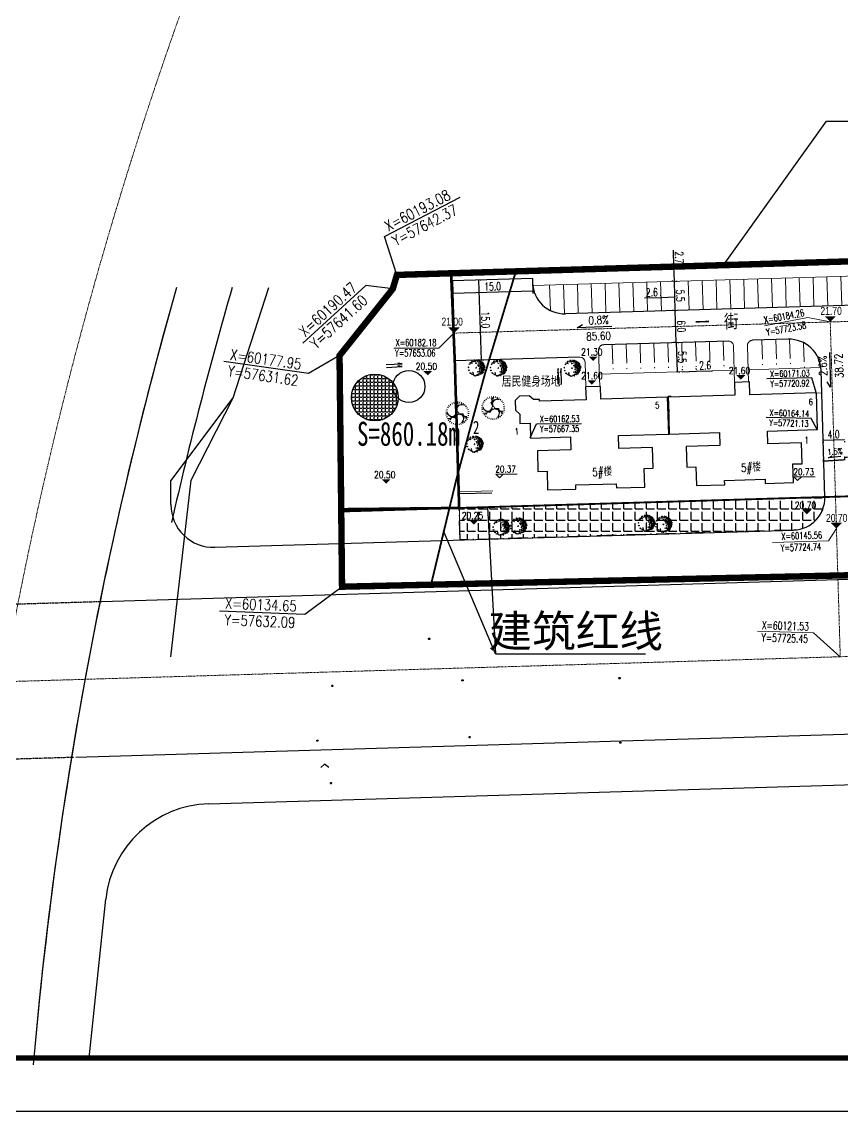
# Model space of a CAD drawing. Header units: inches. Extents: x 393 to 1582, y 246 to 1188.
# Drawn here: x 536.1 to 689.8, y 245.6 to 449.7 of the extents above; entities that cross this region are included whole.
import ezdxf
from ezdxf.enums import TextEntityAlignment as Align

# ---------------------------------------------------------------- set-up
doc = ezdxf.new("R2010")
doc.units = ezdxf.units.IN
doc.header["$MEASUREMENT"] = 0
for name, pattern in [('ACAD_ISO10W100', [18.5, 12, -3, 0.5, -3]), ('BORDER2', [0.875, 0.25, -0.125, 0.25, -0.125, 0, -0.125]), ('CENTERX2', [4, 2.5, -0.5, 0.5, -0.5]), ('DASH', [0.35, 0.25, -0.1]), ('DOTE', [2.42, 2, -0.2, 0.02, -0.2]), ('PHANTOM', [2.5, 1.25, -0.25, 0.25, -0.25, 0.25, -0.25])]:
    doc.linetypes.add(name, pattern=pattern)
for name, color, linetype in [('83', 8, 'Continuous'), ('buildcoor', 7, 'Continuous'), ('buildtext', 2, 'Continuous'), ('drain', 4, 'Continuous'), ('ELEV', 1, 'Continuous'), ('GREEN', 64, 'Continuous'), ('hongzb', 5, 'Continuous'), ('JIAJU', 8, 'Continuous'), ('PUB_TEXT', 7, 'Continuous'), ('ROAD-TEXT', 4, 'Continuous'), ('roaddim', 2, 'Continuous'), ('roadradiu', 3, 'Continuous'), ('TK', 7, 'Continuous'), ('公共绿地', 3, 'Continuous'), ('外墙', 42, 'Continuous'), ('建筑层数', 7, 'Continuous'), ('红线', 1, 'PHANTOM')]:
    doc.layers.add(name, color=color, linetype=linetype)
for name, color, linetype, lineweight in [('buildelev', 2, 'Continuous', 20), ('FENCE', 100, 'Continuous', 18), ('HONG', 6, 'DOTE', 15), ('parking', 30, 'Continuous', 18), ('ROAD', 1, 'Continuous', 25), ('ROAD-CENTER', 7, 'CENTERX2', 18), ('ROAD-ZB', 4, 'Continuous', 15), ('walk', 2, 'Continuous', 18), ('建筑型号', 2, 'Continuous', 18), ('树', 84, 'Continuous', 15)]:
    doc.layers.add(name, color=color, linetype=linetype, lineweight=lineweight)
doc.styles.add('-黑体', font='simhei.ttf', dxfattribs={"width": 0.8})
doc.styles.add('_HZTXT', font='txt.shx', dxfattribs={"width": 0.8, "bigfont": 'hztxt.shx'})
doc.styles.add('DIM_FONT', font='SIMPLEX.shx', dxfattribs={"width": 0.8})
doc.styles.add('FLS', font='', dxfattribs={"width": 0.8})
doc.styles.add('HZ', font='simplex.shx', dxfattribs={"width": 0.7, "bigfont": 'hztxt.shx'})
doc.styles.add('RO', font='romans.shx', dxfattribs={"width": 0.8})
doc.styles.get("Standard").update_dxf_attribs({"font": 'arial.ttf'})
doc.styles.add('宋体', font='', dxfattribs={"width": 0.7, "height": 1000})
doc.styles.get('FLS').set_extended_font_data('创艺繁隶书')
doc.styles.get('宋体').set_extended_font_data('SimSun')
doc.linetypes.add('FENCELINE1', pattern='A,0.25,-0.1,[133,ltypeshp.shx,S=0.1,R=0,X=-0.1,Y=0],-0.1,1', length=1.45)
doc.dimstyles.new('NORMAL', dxfattribs={"dimtxt": 1.5, "dimasz": 0.3, "dimexe": 0.5, "dimexo": 0.3, "dimgap": 0.3, "dimtad": 1, "dimdec": 1, "dimzin": 1, "dimdsep": 46, "dimtxsty": 'HZ', "dimblk": 'ARCHTICK', "dimcen": 0, "dimclrt": 256, "dimadec": 0, "dimazin": 0, "dimtfac": 1, "dimtdec": 1, "dimtofl": 0, "dimtmove": 0, "dimatfit": 3, "dimldrblk": 'ARCHTICK', "dimfxl": 1, "dimtolj": 2, "dimtzin": 0, "dimarcsym": 0})
pattern_1 = [(0, (-57035.98, -59790.7877), (0, 0.6985), [0.508, -0.1905]), (90, (-57035.98, -59790.7877), (-0.6985, 4e-17), [0.508, -0.1905])]

# ---------------------------------------------------------------- blocks, each defined once
blk = doc.blocks.new('_ARCHTICK')
at = {"color": 0, "linetype": 'ByBlock', "const_width": 0.15}
blk.add_lwpolyline([(-0.5, -0.5), (0.5, 0.5)], dxfattribs=at)
blk = doc.blocks.new('*D114')
at = {"layer": 'DEFPOINTS', "color": 0, "transparency": 16777216}
for p in [(658.54, 395.62), (658.54, 395.62), (658.91, 389.62)]:
    blk.add_point(p, dxfattribs=at)
at = {"layer": 'roaddim', "color": 0, "lineweight": -2, "transparency": 16777216}
for p, q in [((658.24, 395.61), (658.04, 395.6)), ((658.72, 389.62), (658.54, 395.62)), ((658.61, 389.62), (658.22, 389.6))]:
    blk.add_line(p, q, dxfattribs=at)
at = {"layer": 'roaddim', "color": 0, "lineweight": -2, "transparency": 16777216, "xscale": 0.3, "yscale": 0.3, "zscale": 0.3}
for p, rotation in [((658.54, 395.62), 91.69485046388658), ((658.72, 389.62), 271.6948504638866)]:
    blk.add_blockref('_ARCHTICK', p, dxfattribs=dict(at, rotation=rotation))
at = {"layer": 'roaddim', "transparency": 16777216, "insert": (659.68, 392.65), "char_height": 1.5, "attachment_point": 5, "rotation": 271.6949, "style": 'HZ'}
blk.add_mtext('\\A2;6.0', dxfattribs=at)
blk = doc.blocks.new('*D115')
at = {"layer": 'DEFPOINTS', "color": 0, "transparency": 16777216}
for p in [(658.38, 401.11), (658.38, 401.11), (658.54, 395.62)]:
    blk.add_point(p, dxfattribs=at)
at = {"layer": 'roaddim', "color": 0, "lineweight": -2, "transparency": 16777216}
for p, q in [((658.08, 401.1), (657.88, 401.1)), ((658.54, 395.62), (658.38, 401.11)), ((658.24, 395.61), (658.04, 395.6))]:
    blk.add_line(p, q, dxfattribs=at)
at = {"layer": 'roaddim', "color": 0, "lineweight": -2, "transparency": 16777216, "xscale": 0.3, "yscale": 0.3, "zscale": 0.3}
for p, rotation in [((658.38, 401.11), 91.69485046388658), ((658.54, 395.62), 271.6948504638866)]:
    blk.add_blockref('_ARCHTICK', p, dxfattribs=dict(at, rotation=rotation))
at = {"layer": 'roaddim', "transparency": 16777216, "insert": (659.51, 398.4), "char_height": 1.5, "attachment_point": 5, "rotation": 271.6949, "style": 'HZ'}
blk.add_mtext('\\A2;5.5', dxfattribs=at)
blk = doc.blocks.new('*D351')
at = {"layer": 'DEFPOINTS', "color": 0, "transparency": 16777216}
for p in [(686.26, 371.32), (690.26, 371.43), (690.26, 371.43)]:
    blk.add_point(p, dxfattribs=at)
at = {"layer": 'roaddim', "color": 0, "lineweight": -2, "transparency": 16777216}
for p, q in [((686.26, 371.32), (690.26, 371.43)), ((686.27, 371.02), (686.28, 370.82)), ((690.27, 371.13), (690.27, 370.93))]:
    blk.add_line(p, q, dxfattribs=at)
at = {"layer": 'roaddim', "color": 0, "lineweight": -2, "transparency": 16777216, "xscale": 0.3, "yscale": 0.3, "zscale": 0.3}
for p, rotation in [((690.26, 371.43), 1.711440874472228), ((686.26, 371.32), 181.7114408744722)]:
    blk.add_blockref('_ARCHTICK', p, dxfattribs=dict(at, rotation=rotation))
at = {"layer": 'roaddim', "transparency": 16777216, "insert": (688.23, 372.42), "char_height": 1.5, "attachment_point": 5, "rotation": 1.7114, "style": 'HZ'}
blk.add_mtext('\\A2;4.0', dxfattribs=at)
blk = doc.blocks.new('psss')
at = {"layer": 'drain', "ltscale": 3}
for points in [[(-2.98, 0.53), (0.01, 0.53), (-0.81, 0.71)], [(-2.97, 0), (0, 0), (-0.82, 0.18)]]:
    blk.add_lwpolyline(points, dxfattribs=at)
blk = doc.blocks.new('*D200')
at = {"layer": 'DEFPOINTS', "color": 0, "ltscale": 0.3, "transparency": 16777216}
for p in [(621.71, 401.33), (622.15, 386.34), (622.15, 386.34)]:
    blk.add_point(p, dxfattribs=at)
at = {"layer": 'roaddim', "color": 0, "lineweight": -2, "ltscale": 0.3, "transparency": 16777216}
for p, q in [((621.71, 401.33), (622.15, 386.34)), ((622.01, 401.34), (622.21, 401.35)), ((622.45, 386.35), (622.65, 386.35))]:
    blk.add_line(p, q, dxfattribs=at)
at = {"layer": 'roaddim', "color": 0, "lineweight": -2, "ltscale": 0.3, "transparency": 16777216, "xscale": 0.3, "yscale": 0.3, "zscale": 0.3}
for p, rotation in [((621.71, 401.33), 91.69485046360546), ((622.15, 386.34), 271.6948504636055)]:
    blk.add_blockref('_ARCHTICK', p, dxfattribs=dict(at, rotation=rotation))
at = {"layer": 'roaddim', "ltscale": 0.3, "transparency": 16777216, "insert": (622.98, 393.87), "char_height": 1.5, "attachment_point": 5, "rotation": 271.6949, "style": 'HZ'}
blk.add_mtext('\\A2;15.0', dxfattribs=at)
blk = doc.blocks.new('*D217')
at = {"layer": 'DEFPOINTS', "color": 0, "linetype": 'ACAD_ISO10W100', "ltscale": 0.3, "transparency": 16777216}
for p in [(658.47, 398.1), (655.87, 398.02), (655.87, 398.02)]:
    blk.add_point(p, dxfattribs=at)
at = {"layer": 'roaddim', "color": 0, "linetype": 'ACAD_ISO10W100', "lineweight": -2, "ltscale": 0.3, "transparency": 16777216}
for p, q in [((655.86, 398.32), (655.85, 398.52)), ((658.47, 398.1), (655.87, 398.02)), ((658.46, 398.4), (658.45, 398.6)), ((655.87, 398.02), (652.82, 397.93))]:
    blk.add_line(p, q, dxfattribs=at)
at = {"layer": 'roaddim', "color": 0, "linetype": 'ACAD_ISO10W100', "lineweight": -2, "ltscale": 0.3, "transparency": 16777216, "xscale": 0.3, "yscale": 0.3, "zscale": 0.3}
for p, rotation in [((655.87, 398.02), 181.6948504638854), ((658.47, 398.1), 1.694850463885382)]:
    blk.add_blockref('_ARCHTICK', p, dxfattribs=dict(at, rotation=rotation))
at = {"layer": 'roaddim', "linetype": 'ACAD_ISO10W100', "ltscale": 0.3, "transparency": 16777216, "insert": (654.16, 399.02), "char_height": 1.5, "attachment_point": 5, "rotation": 1.6949, "style": 'HZ'}
blk.add_mtext('\\A2;2.6', dxfattribs=at)
blk = doc.blocks.new('A$C72E4118A')
at = {"layer": 'ROAD-TEXT', "const_width": 0.25}
blk.add_lwpolyline([(4.68, 1.1), (4.1, 1.1), (4.11, 0.62), (0.13, 0.14), (0.12, 0.6)], dxfattribs=at)
at = {"layer": 'ROAD-TEXT'}
blk.add_lwpolyline([(3.36, 1.19), (1.06, 0.84), (1.75, 1.23)], dxfattribs=at)
at = {"layer": 'ROAD-TEXT', "style": 'RO', "width": 0.7}
blk.add_text('1.5%', height=1.1, rotation=7.662, dxfattribs=at).set_placement((0.87, 1.31))
blk = doc.blocks.new('*D218')
at = {"layer": 'DEFPOINTS', "color": 0, "linetype": 'ACAD_ISO10W100', "ltscale": 0.3, "transparency": 16777216}
for p in [(658.3, 403.84), (658.3, 403.84), (658.38, 401.11)]:
    blk.add_point(p, dxfattribs=at)
at = {"layer": 'roaddim', "color": 0, "linetype": 'ACAD_ISO10W100', "lineweight": -2, "ltscale": 0.3, "transparency": 16777216}
for p, q in [((658.3, 403.84), (658.2, 406.94)), ((658.38, 401.11), (658.3, 403.84)), ((658.6, 403.85), (658.8, 403.86)), ((658.68, 401.12), (658.88, 401.13))]:
    blk.add_line(p, q, dxfattribs=at)
at = {"layer": 'roaddim', "color": 0, "linetype": 'ACAD_ISO10W100', "lineweight": -2, "ltscale": 0.3, "transparency": 16777216, "xscale": 0.3, "yscale": 0.3, "zscale": 0.3}
for p, rotation in [((658.3, 403.84), 91.71296861476185), ((658.38, 401.11), 271.7129686147618)]:
    blk.add_blockref('_ARCHTICK', p, dxfattribs=dict(at, rotation=rotation))
at = {"layer": 'roaddim', "linetype": 'ACAD_ISO10W100', "ltscale": 0.3, "transparency": 16777216, "insert": (659.3, 405.57), "char_height": 1.5, "attachment_point": 5, "rotation": 271.713, "style": 'HZ'}
blk.add_mtext('\\A2;2.7', dxfattribs=at)
blk = doc.blocks.new('GPPMTR01')
at = {"color": 0, "linetype": 'ByBlock'}
for points in [[(-0.482, 0.014), (-0.506, 0.025), (-0.514, -0.024), (-0.506, -0.036), (-0.464, -0.036), (-0.47, -0.024), (-0.494, -0.017)], [(-0.482, 0.196), (-0.461, 0.207), (-0.432, 0.177), (-0.452, 0.154), (-0.494, 0.15), (-0.5, 0.177)], [(-0.446, 0.071), (-0.432, 0.055), (-0.414, 0.067)], [(-0.417, 0.109), (-0.411, 0.15), (-0.357, 0.188), (-0.369, 0.162)], [(-0.412, 0.305), (-0.364, 0.304), (-0.367, 0.328), (-0.343, 0.337), (-0.374, 0.364), (-0.382, 0.335)], [(-0.393, 0.241), (-0.408, 0.23), (-0.396, 0.226)], [(-0.354, 0.404), (-0.335, 0.371), (-0.312, 0.378), (-0.293, 0.408)], [(-0.304, 0.31), (-0.343, 0.272), (-0.298, 0.279)], [(-0.298, 0.355), (-0.259, 0.362), (-0.24, 0.402), (-0.263, 0.4), (-0.275, 0.378)], [(-0.283, 0.139), (-0.269, 0.181), (-0.239, 0.166), (-0.248, 0.139), (-0.263, 0.15)], [(-0.263, 0.454), (-0.27, 0.431), (-0.248, 0.431), (-0.243, 0.447)], [(-0.215, 0.443), (-0.218, 0.456), (-0.242, 0.475), (-0.199, 0.486), (-0.199, 0.449)], [(-0.215, 0.295), (-0.215, 0.276), (-0.206, 0.283)], [(-0.166, 0.433), (-0.207, 0.386), (-0.18, 0.371), (-0.137, 0.387), (-0.147, 0.409), (-0.165, 0.407)], [(-0.173, 0.469), (-0.151, 0.518), (-0.12, 0.516), (-0.128, 0.487), (-0.144, 0.498), (-0.151, 0.48), (-0.145, 0.47)], [(-0.123, 0.314), (-0.144, 0.295), (-0.135, 0.287), (-0.115, 0.295)], [(-0.127, 0.461), (-0.133, 0.429), (-0.111, 0.428), (-0.096, 0.459)], [(-0.064, 0.207), (-0.085, 0.184), (-0.115, 0.203), (-0.115, 0.219), (-0.085, 0.207), (-0.052, 0.226)], [(-0.106, 0.53), (-0.073, 0.496), (-0.058, 0.515), (-0.035, 0.504), (-0.038, 0.545), (-0.064, 0.53)], [(-0.079, 0.401), (-0.097, 0.371), (-0.064, 0.359), (-0.049, 0.371)], [(-0.032, 0.317), (-0.058, 0.295), (-0.043, 0.264), (-0.023, 0.291)], [(-0.038, 0.477), (-0.055, 0.454), (-0.043, 0.424), (-0.032, 0.439)], [(-0.02, 0.033), (-0.035, 0.025), (-0.026, 0.017), (-0.014, 0.021)], [(0.007, 0.443), (-0.026, 0.412), (-0.02, 0.382), (0.016, 0.352), (0.045, 0.367), (0.01, 0.386), (0.034, 0.42)], [(-0.02, 0.188), (-0.008, 0.192), (0.001, 0.177), (-0.02, 0.169)], [(0.005, 0.559), (-0.005, 0.523), (0.016, 0.511), (0.051, 0.519)], [(0.01, 0.485), (0.042, 0.462), (0.084, 0.477), (0.066, 0.492), (0.042, 0.485)], [(0.045, 0.295), (0.042, 0.249), (0.105, 0.211), (0.119, 0.219), (0.069, 0.245), (0.096, 0.283)], [(0.084, 0.371), (0.072, 0.344), (0.081, 0.321), (0.084, 0.344)], [(0.105, 0.53), (0.084, 0.519), (0.099, 0.504), (0.114, 0.511)], [(0.158, 0.447), (0.096, 0.443), (0.105, 0.412), (0.146, 0.393), (0.155, 0.416), (0.14, 0.428)], [(0.128, 0.336), (0.137, 0.287), (0.114, 0.272), (0.146, 0.26), (0.158, 0.302)], [(0.131, 0.488), (0.137, 0.5), (0.134, 0.53), (0.173, 0.507), (0.146, 0.481)], [(0.152, 0.162), (0.137, 0.139), (0.158, 0.12), (0.176, 0.128), (0.161, 0.143)], [(0.179, 0.272), (0.167, 0.245), (0.185, 0.238), (0.199, 0.253)], [(0.179, 0.477), (0.229, 0.496), (0.25, 0.473), (0.223, 0.458), (0.22, 0.477), (0.202, 0.469), (0.199, 0.458)], [(0.205, 0.439), (0.179, 0.42), (0.194, 0.405), (0.226, 0.416)], [(0.199, 0.291), (0.179, 0.352), (0.211, 0.31)], [(0.214, 0.359), (0.274, 0.374), (0.291, 0.409), (0.282, 0.336), (0.247, 0.333)], [(0.268, 0.45), (0.253, 0.435), (0.241, 0.409), (0.274, 0.428)], [(0.25, 0.325), (0.241, 0.298), (0.312, 0.302), (0.282, 0.329)], [(0.253, 0.268), (0.241, 0.226), (0.259, 0.177), (0.274, 0.203), (0.253, 0.219)], [(0.25, 0.086), (0.271, 0.063), (0.274, 0.021), (0.303, 0.052), (0.285, 0.109)], [(0.303, 0.268), (0.309, 0.219), (0.336, 0.215), (0.351, 0.234)], [(0.315, 0.416), (0.306, 0.401), (0.318, 0.39), (0.348, 0.393)], [(0.321, 0.363), (0.306, 0.34), (0.327, 0.325), (0.356, 0.325), (0.327, 0.336)], [(0.351, 0.382), (0.348, 0.371), (0.368, 0.355), (0.392, 0.359)], [(0.348, 0.173), (0.377, 0.128), (0.356, 0.097), (0.354, 0.128)], [(0.386, 0.257), (0.368, 0.272), (0.365, 0.287), (0.377, 0.298), (0.401, 0.283)], [(0.401, 0.207), (0.383, 0.219), (0.365, 0.211), (0.368, 0.196), (0.392, 0.192)], [(0.401, 0.078), (0.398, 0.063), (0.374, 0.067), (0.377, 0.09)], [(0.428, 0.025), (0.431, -0.021), (0.377, -0.043), (0.41, -0.013)], [(0.431, 0.26), (0.419, 0.245), (0.436, 0.23), (0.466, 0.249)], [(0.422, 0.166), (0.419, 0.135), (0.439, 0.12), (0.451, 0.139)], [(0.442, 0.203), (0.451, 0.169), (0.487, 0.139), (0.472, 0.181)], [(0.451, 0.074), (0.469, 0.052), (0.484, 0.063), (0.472, 0.093)], [(-0.467, -0.131), (-0.464, -0.157), (-0.482, -0.154), (-0.485, -0.127)], [(-0.437, -0.131), (-0.429, -0.066), (-0.381, -0.04), (-0.408, -0.078)], [(-0.42, -0.26), (-0.432, -0.218), (-0.411, -0.188), (-0.402, -0.214), (-0.411, -0.229)], [(-0.266, -0.366), (-0.304, -0.374), (-0.283, -0.4), (-0.251, -0.393)], [(-0.115, -0.473), (-0.138, -0.438), (-0.106, -0.438), (-0.085, -0.446)], [(0.072, -0.48), (0.042, -0.461), (0.06, -0.45), (0.066, -0.454), (0.096, -0.454), (0.096, -0.438), (0.125, -0.442), (0.114, -0.461)], [(0.17, -0.286), (0.137, -0.317), (0.149, -0.336), (0.176, -0.321)], [(0.188, -0.431), (0.211, -0.423), (0.188, -0.408)], [(0.205, -0.332), (0.199, -0.343), (0.235, -0.378), (0.294, -0.359), (0.274, -0.34), (0.235, -0.351)], [(0.256, -0.013), (0.241, -0.028), (0.253, -0.04)], [(0.327, -0.305), (0.333, -0.328), (0.389, -0.313)], [(0.407, -0.119), (0.389, -0.138), (0.398, -0.176), (0.419, -0.154)], [(0.416, -0.218), (0.389, -0.233), (0.392, -0.271), (0.407, -0.248)], [(0.436, -0.066), (0.442, -0.097), (0.466, -0.097), (0.481, -0.074), (0.46, -0.078)]]:
    blk.add_lwpolyline(points, close=True, dxfattribs=at)
blk.add_circle((0, 0), 0.01, dxfattribs=at)
blk = doc.blocks.new('A$C4417064F')
at = {"layer": 'GREEN', "xscale": 4.647578996463836, "yscale": 4.647578996463836, "zscale": 4.647578996463836, "rotation": 300.5404110418328}
blk.add_blockref('GPPMTR01', (0.8, 3.07), dxfattribs=at)
blk = doc.blocks.new('*D391')
at = {"layer": 'DEFPOINTS', "color": 0, "ltscale": 0.3, "transparency": 16777216}
for p in [(616.79, 401.19), (631.78, 401.63), (631.85, 399.3)]:
    blk.add_point(p, dxfattribs=at)
at = {"layer": 'roaddim', "color": 0, "lineweight": -2, "ltscale": 0.3, "transparency": 16777216}
for p, q in [((616.8, 400.89), (616.87, 398.36)), ((631.79, 401.33), (631.87, 398.8)), ((616.86, 398.86), (631.85, 399.3))]:
    blk.add_line(p, q, dxfattribs=at)
at = {"layer": 'roaddim', "color": 0, "lineweight": -2, "ltscale": 0.3, "transparency": 16777216, "xscale": 0.3, "yscale": 0.3, "zscale": 0.3}
for p, rotation in [((616.86, 398.86), 181.6948504636889), ((631.85, 399.3), 1.694850463688832)]:
    blk.add_blockref('_ARCHTICK', p, dxfattribs=dict(at, rotation=rotation))
at = {"layer": 'roaddim', "ltscale": 0.3, "transparency": 16777216, "insert": (624.32, 400.13), "char_height": 1.5, "attachment_point": 5, "rotation": 1.6949, "style": 'HZ'}
blk.add_mtext('\\A2;15.0', dxfattribs=at)
blk = doc.blocks.new('*D239')
at = {"layer": 'DEFPOINTS', "color": 0, "transparency": 16777216}
for p in [(658.72, 389.62), (658.88, 384.12), (658.88, 384.12)]:
    blk.add_point(p, dxfattribs=at)
at = {"layer": 'roaddim', "color": 0, "lineweight": -2, "transparency": 16777216}
for p, q in [((658.72, 389.62), (658.88, 384.12)), ((659.02, 389.63), (659.22, 389.63)), ((659.18, 384.13), (659.38, 384.14))]:
    blk.add_line(p, q, dxfattribs=at)
at = {"layer": 'roaddim', "color": 0, "lineweight": -2, "transparency": 16777216, "xscale": 0.3, "yscale": 0.3, "zscale": 0.3}
for p, rotation in [((658.72, 389.62), 91.69485046357569), ((658.88, 384.12), 271.6948504635757)]:
    blk.add_blockref('_ARCHTICK', p, dxfattribs=dict(at, rotation=rotation))
at = {"layer": 'roaddim', "transparency": 16777216, "insert": (659.85, 386.9), "char_height": 1.5, "attachment_point": 5, "rotation": 271.6949, "style": 'HZ'}
blk.add_mtext('\\A2;5.5', dxfattribs=at)
blk = doc.blocks.new('t2')
for p, q in [((-0.72, 3.23), (-0.64, 2.88)), ((-0.15, 3.3), (-0.13, 2.95)), ((0.43, 3.28), (0.38, 2.92)), ((0.99, 3.16), (0.88, 2.81)), ((-3.28, 0.43), (-2.92, 0.38)), ((-3.16, 0.99), (-2.81, 0.88)), ((-2.93, 1.53), (-2.62, 1.36)), ((-2.62, 2.01), (-2.34, 1.79)), ((-1.95, 1.1), (-2.53, 1.12)), ((-1.63, 0.77), (-2.5, 1.58)), ((-2.5, 1.58), (-1.63, 0.89)), ((-2.3, 1.92), (-2.2, 1.35)), ((-2.24, 2.44), (-1.99, 2.17)), ((-1.78, 2.79), (-1.59, 2.49)), ((-1.73, 1.61), (-1.56, 0.32)), ((-1.53, 1.47), (-1.73, 1.61)), ((-1.34, 2.61), (-1.58, 1.52)), ((-1.56, 0.32), (-0.37, 0.11)), ((-1.24, 0.62), (-1.53, 1.47)), ((-1.34, 2.61), (-1.51, 1.47)), ((-1.44, 2), (-0.89, 2.82)), ((-1.27, 3.06), (-1.13, 2.72)), ((-0.31, 0.25), (-1.24, 0.62)), ((1.06, 1.19), (0.28, 0.27)), ((0.37, 0.14), (1.16, 0.76)), ((2.26, 0.7), (1.06, 1.19)), ((1.16, 0.76), (2.04, 0.59)), ((1.53, 2.93), (1.36, 2.62)), ((1.48, 1.02), (2.62, 1.38)), ((2.62, 1.38), (1.59, 0.97)), ((2.01, 2.62), (1.79, 2.34)), ((1.93, 1.14), (2.23, 1.63)), ((2.93, -0.14), (2.03, 0.57)), ((2.04, 0.59), (2.26, 0.7)), ((2.93, -0.14), (2.11, 0.61)), ((2.44, 2.24), (2.17, 1.99)), ((2.81, 1.03), (2.27, 1.23)), ((2.45, 0.24), (2.89, -0.64)), ((2.79, 1.78), (2.49, 1.59)), ((3.06, 1.27), (2.72, 1.13)), ((3.23, 0.72), (2.88, 0.64)), ((3.3, 0.15), (2.95, 0.13)), ((-3.3, -0.15), (-2.95, -0.13)), ((-3.23, -0.72), (-2.88, -0.64)), ((-3.06, -1.27), (-2.72, -1.13)), ((-2.79, -1.78), (-2.49, -1.59)), ((-2.44, -2.24), (-2.17, -1.99)), ((-2.01, -2.62), (-1.79, -2.34)), ((-1.02, -2.25), (-1.99, -2.18)), ((-1.59, -2.47), (-0.52, -2.05)), ((-1.59, -2.47), (-0.52, -2.13)), ((-1.53, -2.93), (-1.36, -2.62)), ((-0.99, -3.16), (-0.88, -2.81)), ((-0.53, -2.3), (0.5, -1.51)), ((-0.51, -2.07), (-0.53, -2.3)), ((-0.52, -2.95), (-0.07, -2.58)), ((0.08, -1.38), (-0.51, -2.07)), ((-0.43, -3.28), (-0.38, -2.92)), ((0.14, -1.8), (-0.12, -2.95)), ((-0.12, -2.95), (0.04, -1.86)), ((-0.06, -0.39), (0.08, -1.38)), ((0.03, -2.24), (0.29, -2.75)), ((0.5, -1.51), (0.1, -0.38)), ((0.15, -3.3), (0.13, -2.95)), ((0.72, -3.23), (0.64, -2.88)), ((1.27, -3.06), (1.13, -2.72)), ((1.78, -2.79), (1.59, -2.49)), ((2.24, -2.44), (1.99, -2.17)), ((2.62, -2.01), (2.34, -1.79)), ((2.93, -1.53), (2.62, -1.36)), ((3.16, -0.99), (2.81, -0.88)), ((3.28, -0.43), (2.92, -0.38))]:
    blk.add_line(p, q)
at = {"color": 0}
for p, q in [((-1.71, 1.46), (-1.64, 1.54)), ((-1.69, 1.3), (-1.53, 1.47)), ((-1.65, 0.98), (-1.44, 1.2)), ((-1.63, 0.82), (-1.39, 1.07)), ((-1.58, 0.5), (-1.3, 0.8)), ((-1.56, 0.34), (-1.25, 0.67)), ((-1.28, 0.27), (-1.03, 0.54)), ((-1.14, 0.24), (-0.91, 0.49)), ((-0.85, 0.19), (-0.66, 0.39)), ((-0.7, 0.16), (-0.54, 0.34)), ((0.49, 0.53), (0.57, 0.29)), ((0.59, 0.64), (0.67, 0.38)), ((0.78, 0.86), (0.88, 0.54)), ((0.88, 0.98), (0.99, 0.62)), ((1.07, 1.18), (1.21, 0.75)), ((1.22, 1.12), (1.35, 0.72)), ((1.52, 1), (1.62, 0.67)), ((1.67, 0.94), (1.76, 0.65)), ((1.97, 0.81), (2.04, 0.59)), ((2.12, 0.75), (2.15, 0.64)), ((-0.41, -2.21), (-0.52, -2.19)), ((-0.28, -2.11), (-0.51, -2.06)), ((-0.02, -1.92), (-0.32, -1.85)), ((0.11, -1.82), (-0.23, -1.74)), ((0.36, -1.62), (-0.05, -1.53)), ((0.21, -0.69), (-0.03, -0.64)), ((0.26, -0.83), (-0.01, -0.77)), ((0.36, -1.11), (0.03, -1.03)), ((0.41, -1.25), (0.05, -1.17)), ((0.49, -1.52), (0.05, -1.42))]:
    blk.add_line(p, q, dxfattribs=at)
blk.add_circle((0, 0), 0.397)
at = {"style": 'DIM_FONT', "width": 0.8, "flags": 9}
for tag in ['XSIZE', 'YSIZE']:
    blk.add_attdef(tag, (0, 0), '', height=0.000997, rotation=122.3352, dxfattribs=at)
blk = doc.blocks.new('*D411')
at = {"layer": 'DEFPOINTS', "color": 0, "transparency": 16777216}
for p in [(659.92, 384.15), (662.51, 384.23), (662.51, 384.23)]:
    blk.add_point(p, dxfattribs=at)
at = {"layer": 'roaddim', "color": 0, "lineweight": -2, "transparency": 16777216}
for p, q in [((659.91, 384.45), (659.9, 384.65)), ((659.92, 384.15), (662.51, 384.23)), ((662.51, 384.53), (662.5, 384.73)), ((662.51, 384.23), (665.56, 384.32))]:
    blk.add_line(p, q, dxfattribs=at)
at = {"layer": 'roaddim', "color": 0, "lineweight": -2, "transparency": 16777216, "xscale": 0.3, "yscale": 0.3, "zscale": 0.3}
for p, rotation in [((659.92, 384.15), 181.6948504635981), ((662.51, 384.23), 1.694850463598097)]:
    blk.add_blockref('_ARCHTICK', p, dxfattribs=dict(at, rotation=rotation))
at = {"layer": 'roaddim', "transparency": 16777216, "insert": (664.16, 385.33), "char_height": 1.5, "attachment_point": 5, "rotation": 1.6949, "style": 'HZ'}
blk.add_mtext('\\A2;2.6', dxfattribs=at)

msp = doc.modelspace()

# ---------------------------------------------------------------- hatches: boundary and pattern name
h = msp.add_hatch(color=0)
edge = h.paths.add_edge_path()
edge.add_ellipse((612.434, 334.098), major_axis=(0.0884, 0.0884), ratio=1, start_angle=315, end_angle=495)
edge.add_ellipse((612.434, 334.098), major_axis=(0.0884, 0.0884), ratio=1, start_angle=135, end_angle=315)
h = msp.add_hatch(color=0)
edge = h.paths.add_edge_path()
edge.add_ellipse((648.107, 326.709), major_axis=(0.0884, 0.0884), ratio=1, start_angle=315, end_angle=495)
edge.add_ellipse((648.107, 326.709), major_axis=(0.0884, 0.0884), ratio=1, start_angle=135, end_angle=315)
h = msp.add_hatch(color=0)
edge = h.paths.add_edge_path()
edge.add_ellipse((594.3, 325.291), major_axis=(0.0884, 0.0884), ratio=1, start_angle=315, end_angle=495)
edge.add_ellipse((594.3, 325.291), major_axis=(0.0884, 0.0884), ratio=1, start_angle=135, end_angle=315)
h = msp.add_hatch(color=0)
edge = h.paths.add_edge_path()
edge.add_ellipse((618.675, 326.325), major_axis=(0.0884, 0.0884), ratio=1, start_angle=315, end_angle=495)
edge.add_ellipse((618.675, 326.325), major_axis=(0.0884, 0.0884), ratio=1, start_angle=135, end_angle=315)
h = msp.add_hatch(color=0)
edge = h.paths.add_edge_path()
edge.add_ellipse((591.498, 315.016), major_axis=(0.0884, 0.0884), ratio=1, start_angle=315, end_angle=495)
edge.add_ellipse((591.498, 315.016), major_axis=(0.0884, 0.0884), ratio=1, start_angle=135, end_angle=315)
h = msp.add_hatch(color=0)
edge = h.paths.add_edge_path()
edge.add_ellipse((620.046, 315.655), major_axis=(0.0884, 0.0884), ratio=1, start_angle=315, end_angle=495)
edge.add_ellipse((620.046, 315.655), major_axis=(0.0884, 0.0884), ratio=1, start_angle=135, end_angle=315)
h = msp.add_hatch(color=0)
edge = h.paths.add_edge_path()
edge.add_ellipse((648.268, 314.634), major_axis=(0.0884, 0.0884), ratio=1, start_angle=315, end_angle=495)
edge.add_ellipse((648.268, 314.634), major_axis=(0.0884, 0.0884), ratio=1, start_angle=135, end_angle=315)
h = msp.add_hatch(color=0)
edge = h.paths.add_edge_path()
edge.add_ellipse((594.047, 307.052), major_axis=(0.0884, 0.0884), ratio=1, start_angle=315, end_angle=495)
edge.add_ellipse((594.047, 307.052), major_axis=(0.0884, 0.0884), ratio=1, start_angle=135, end_angle=315)
at = {"layer": 'JIAJU', "linetype": 'ACAD_ISO10W100', "ltscale": 0.3}
h = msp.add_hatch(dxfattribs=at)
h.set_pattern_fill('ANGLE', color=0, scale=0.3, style=0)
h.set_pattern_definition([(0, (-57035.98, -59790.7877), (0, 2.0955), [1.524, -0.5715]), (90, (-57035.98, -59790.7877), (-2.0955, 1e-16), [1.524, -0.5715])])
edge = h.paths.add_edge_path()
edge.add_line((618.237, 352.623), (618.057, 358.619))
edge.add_line((618.057, 358.619), (686.579, 360.667))
edge.add_arc((680.582, 360.489), 6, -88.28856, 1.70314, ccw=False)
edge.add_line((680.761, 354.491), (618.237, 352.623))
at = {"layer": 'roaddim', "ltscale": 0.3}
h = msp.add_hatch(dxfattribs=at)
h.set_pattern_fill('ANGLE', color=0, scale=0.1, style=0)
h.set_pattern_definition(pattern_1)
edge = h.paths.add_edge_path()
edge.add_arc((602.251, 379.317), 4.379, 0, 360)
h = msp.add_hatch(dxfattribs=at)
h.set_pattern_fill('ANGLE', color=0, scale=0.1, style=0)
h.set_pattern_definition(pattern_1)
edge = h.paths.add_edge_path()
edge.add_arc((602.251, 379.317), 4.379, 0, 360)

# ---------------------------------------------------------------- linework, layer by layer
at = {"color": 0, "linetype": 'Continuous'}
for p, q in [((592.83, 310.612), (592.105, 309.98)), ((593.605, 309.98), (592.83, 310.612))]:
    msp.add_line(p, q, dxfattribs=at)
at = {"color": 0}
msp.add_lwpolyline([(393.055, 245.578), (1582.055, 245.578), (1582.055, 1086.578), (393.055, 1086.578)], close=True, dxfattribs=at)
at = {"color": 0, "const_width": 1}
msp.add_lwpolyline([(418.055, 255.578), (1572.055, 255.578), (1572.055, 1076.578), (418.055, 1076.578)], close=True, dxfattribs=at)
at = {"color": 0, "linetype": 'Continuous', "ltscale": 0.8}
msp.add_lwpolyline([(667.899, 556.321), (666.625, 552.804), (801.102, 486.03), (788.272, 456.524), (779.587, 432.68), (771.874, 407.241), (606.388, 402.292), (605.618, 399.682), (595.64, 387.164), (596.108, 343.865), (716.916, 346.593), (716.916, 346.993), (881.774, 351.674)], dxfattribs=at)
at = {"color": 0}
for centre in [(612.434, 334.098, 20.68), (648.107, 326.709, 20.53), (594.3, 325.291, 19.84), (618.675, 326.325, 20.61), (591.498, 315.016, 19.63), (620.046, 315.655, 20.57), (648.268, 314.634, 20.28), (594.047, 307.052, 20.68)]:
    msp.add_ellipse(centre, major_axis=(0.0884, 0.0884), ratio=1, start_param=5.497787143738786, end_param=11.78097245091837, dxfattribs=at)
at = {"layer": '83', "color": 0, "linetype": 'Continuous'}
for points in [[(551.001, 341.109), (937.787, 352.666), (1089.191, 357.146), (1388.961, 366.016)], [(546.193, 311.952), (938.651, 323.679), (1090.049, 328.159), (1389.819, 337.029)]]:
    msp.add_lwpolyline(points, dxfattribs=at)
at = {"layer": '83', "color": 0, "linetype": 'DASH'}
for points in [[(520.295, 340.191), (551.001, 341.109)], [(515.066, 311.022), (545.862, 311.942)]]:
    msp.add_lwpolyline(points, dxfattribs=at)
at = {"layer": 'buildcoor', "color": 0, "ltscale": 0.3}
for points in [[(684.128, 382.992), (675.73, 382.811)], [(684.943, 380.247), (684.128, 382.992)], [(631.373, 371.743), (632.574, 374.377)], [(632.574, 374.377), (640.974, 374.446)], [(683.992, 375.358), (675.595, 375.597)], [(685.149, 373.35), (683.992, 375.358)]]:
    msp.add_lwpolyline(points, dxfattribs=at)
at = {"layer": 'buildelev', "color": 0}
for points in [[(626.319, 364.962), (625.611, 364.253), (624.902, 364.962), (628.902, 364.962)], [(682.185, 364.454), (681.476, 363.746), (680.768, 364.454), (684.768, 364.454)]]:
    msp.add_lwpolyline(points, dxfattribs=at)
at = {"layer": 'buildtext', "color": 0}
for points in [[(667.613, 404.123), (686.883, 431.073), (714.986, 431.073)], [(623.342, 358.777), (624.856, 331.27), (652.96, 331.27)], [(624.856, 331.27), (615.14, 354.363)]]:
    msp.add_lwpolyline(points, dxfattribs=at)
at = {"layer": 'ELEV', "color": 0}
for points in [[(686.538, 394.56), (688.66, 394.56), (687.599, 393.499)], [(616.018, 392.448), (618.14, 392.448), (617.079, 391.388)], [(616.018, 392.448), (618.14, 392.448), (617.079, 391.388)], [(642.326, 386.988), (644.023, 386.988), (643.175, 386.139)], [(611.329, 384.298), (613.027, 384.298), (612.178, 383.45)], [(642.066, 382.557), (643.764, 382.557), (642.915, 381.709)], [(670, 383.523), (671.697, 383.523), (670.848, 382.675)], [(603.524, 364.001), (605.221, 364.001), (604.372, 363.153)], [(682.365, 358.277), (684.063, 358.277), (683.214, 357.428)], [(619.964, 356.349), (621.661, 356.349), (620.813, 355.5)], [(687.695, 355.835), (689.817, 355.835), (688.756, 354.774)]]:
    msp.add_solid(points, dxfattribs=at)
at = {"layer": 'FENCE', "color": 0, "ltscale": 0.3}
for p, q in [((684.846, 380.144), (685.996, 380.178)), ((624.366, 361.83), (617.967, 361.638)), ((617.967, 361.638), (618.237, 352.623))]:
    msp.add_line(p, q, dxfattribs=at)
at = {"layer": 'HONG', "color": 0, "linetype": 'BORDER2', "ltscale": 0.8, "const_width": 1.2}
msp.add_lwpolyline([(667.899, 556.321), (666.625, 552.804), (801.102, 486.03), (788.272, 456.524), (779.587, 432.68), (771.874, 407.241), (606.388, 402.292), (605.618, 399.682), (595.64, 387.164), (596.108, 343.865), (716.916, 346.593), (716.916, 346.993), (881.774, 351.674)], dxfattribs=at)
at = {"layer": 'hongzb', "color": 0, "ltscale": 0.3}
for points in [[(604.075, 409.467), (618.254, 416.881)], [(606.388, 402.292), (604.075, 409.467)], [(600.586, 400.289), (588.742, 389.532)], [(605.618, 399.682), (600.586, 400.289)], [(589.813, 383.831), (573.97, 386.064)], [(595.64, 387.164), (589.813, 383.831)], [(596.108, 343.865), (589.118, 338.671)], [(589.118, 338.671), (573.13, 339.297)]]:
    msp.add_lwpolyline(points, dxfattribs=at)
at = {"layer": 'hongzb', "color": 0, "linetype": 'DOTE', "ltscale": 0.2, "const_width": 0.35}
for points in [[(628.688, 402.959, 0.0213913), (612.78, 344.241)], [(595.956, 357.959), (937.324, 368.159, -0.0000721), (937.333, 368.159), (1088.733, 372.639), (1388.503, 381.509)]]:
    msp.add_lwpolyline(points, format="xyb", dxfattribs=at)
at = {"layer": 'JIAJU', "color": 0, "linetype": 'ACAD_ISO10W100', "ltscale": 0.3}
msp.add_lwpolyline([(618.237, 352.623), (618.057, 358.619), (686.579, 360.667, -0.4141711), (680.761, 354.491, 0)], format="xyb", close=True, dxfattribs=at)
at = {"layer": 'parking', "color": 0, "ltscale": 0.3}
for p, q in [((786.16, 404.894), (686.989, 401.96)), ((686.989, 401.96), (631.842, 400.328)), ((635.011, 400.422), (635.153, 395.622)), ((637.61, 400.499), (637.773, 395.001)), ((640.209, 400.576), (640.372, 395.078)), ((642.808, 400.653), (642.971, 395.155)), ((645.407, 400.729), (645.57, 395.232)), ((648.006, 400.806), (648.168, 395.309)), ((650.605, 400.883), (650.767, 395.386)), ((653.203, 400.96), (653.366, 395.463)), ((655.802, 401.037), (655.965, 395.539)), ((658.401, 401.114), (658.564, 395.616)), ((661, 401.191), (661.163, 395.693)), ((663.599, 401.268), (663.762, 395.77)), ((666.198, 401.345), (666.36, 395.847)), ((668.797, 401.422), (668.959, 395.924)), ((671.396, 401.498), (671.558, 396.001)), ((673.994, 401.575), (674.157, 396.078)), ((676.593, 401.652), (676.756, 396.155)), ((679.192, 401.729), (679.355, 396.232)), ((681.791, 401.806), (681.954, 396.308)), ((684.39, 401.883), (684.552, 396.385)), ((686.989, 401.96), (687.151, 396.462)), ((689.588, 402.037), (689.75, 396.539)), ((669.612, 384.438), (644.323, 383.69)), ((685.834, 384.918), (672.21, 384.515))]:
    msp.add_line(p, q, dxfattribs=at)
at = {"layer": 'parking', "color": 0, "linetype": 'ACAD_ISO10W100', "ltscale": 0.3}
for p, q in [((674.794, 390.094), (674.957, 384.596)), ((677.393, 390.171), (677.556, 384.673)), ((679.992, 390.248), (680.155, 384.75)), ((646.759, 389.248), (646.922, 383.75)), ((649.358, 389.325), (649.521, 383.827)), ((651.957, 389.402), (652.12, 383.904)), ((654.556, 389.479), (654.719, 383.981)), ((657.155, 389.556), (657.317, 384.058)), ((659.754, 389.633), (659.916, 384.135)), ((662.353, 389.709), (662.515, 384.212)), ((664.951, 389.786), (665.114, 384.289)), ((667.55, 389.863), (667.713, 384.366)), ((682.613, 389.579), (682.754, 384.827))]:
    msp.add_line(p, q, dxfattribs=at)
at = {"layer": 'ROAD', "color": 0}
for p, q in [((631.783, 401.631), (616.789, 401.187)), ((616.789, 401.187), (617.233, 386.194)), ((616.813, 400.384), (617.168, 388.389)), ((631.783, 401.631), (631.806, 400.827)), ((679.694, 390.239), (673.046, 390.042)), ((668.448, 389.906), (645.159, 389.217)), ((640.626, 386.886), (617.233, 386.194)), ((686.579, 360.668), (685.869, 384.421)), ((564.02, 363.732), (575.68, 379.242)), ((564.02, 359.246), (564.02, 363.732)), ((572.259, 351.249), (680.761, 354.491)), ((571.127, 303.193), (938.933, 314.183)), ((548.709, 255.568), (551.834, 285.293))]:
    msp.add_line(p, q, dxfattribs=at)
at = {"layer": 'ROAD', "color": 0, "linetype": 'Continuous'}
msp.add_line((783.098, 399.301), (637.981, 395.007), dxfattribs=at)
at = {"layer": 'ROAD', "color": 0}
msp.add_lwpolyline([(550.777, 341.232, 0.028079), (538.341, 255.568, 0.028079)], format="xyb", dxfattribs=at)
at = {"layer": 'ROAD', "color": 0, "linetype": 'ACAD_ISO10W100'}
msp.add_arc((637.804, 401.005), 6, 181.69485, 271.69485, dxfattribs=at)
at = {"layer": 'ROAD', "color": 0}
for centre, radius, start, end in [((679.872, 384.242), 6, 1.71144, 91.69485), ((680.582, 360.489), 6, 271.71144, 1.71144), ((680.582, 360.489), 6, 271.71144, 1.71144), ((572.02, 359.246), 8, 180, 271.71144), ((571.725, 283.202), 20, 91.71144, 173.99791)]:
    msp.add_arc(centre, radius, start, end, dxfattribs=at)
at = {"layer": 'ROAD-CENTER', "color": 5, "ltscale": 0.1}
for p, q in [((795.449, 396.665), (617.079, 391.388)), ((689.474, 330.741), (687.6, 393.474)), ((547.937, 326.511), (938.22, 338.172)), ((418.976, 322.658), (548.131, 326.517))]:
    msp.add_line(p, q, dxfattribs=at)
msp.add_arc((1306.66, 187.762), 786.306, 154.874693, 175.052981, dxfattribs=at)
at = {"layer": 'ROAD-TEXT', "color": 0}
for points in [[(646.682, 392.6), (646.682, 392.6), (640.165, 392.382), (641.162, 393.013)], [(687.439, 387.758), (687.439, 387.758), (687.672, 381.241), (687.038, 382.237)]]:
    msp.add_lwpolyline(points, dxfattribs=at)
at = {"layer": 'ROAD-ZB', "color": 0, "ltscale": 0.3}
for points in [[(683.4, 394.326), (675.248, 392.776)], [(687.6, 393.474), (683.4, 394.326)], [(617.079, 391.388), (614.276, 388.592)], [(614.254, 388.592), (605.815, 388.592)], [(688.756, 354.774), (687.29, 352.484)], [(687.29, 352.484), (676.796, 352.129)], [(684.491, 335.25), (673.996, 335.564)], [(689.474, 330.741), (684.491, 335.25)]]:
    msp.add_lwpolyline(points, dxfattribs=at)
at = {"layer": 'roaddim', "color": 0, "ltscale": 0.3}
for centre, radius in [((608.637, 381.388), 3.006), ((608.637, 381.388), 3.006), ((602.251, 379.317), 4.379), ((602.251, 379.317), 4.379)]:
    msp.add_circle(centre, radius, dxfattribs=at)
at = {"layer": 'roadradiu', "color": 0, "ltscale": 0.3}
for p, q in [((575.68, 379.242), (582.38, 399.93)), ((575.68, 379.242), (582.38, 399.93)), ((624.178, 361.424), (617.979, 361.239))]:
    msp.add_line(p, q, dxfattribs=at)
for points in [[(565.11, 399.93, 0.0481191), (538.228, 254.275)], [(565.11, 399.93, 0.0195633), (550.795, 341.319)], [(575.517, 399.93, 0.0149318), (564.156, 355.912)]]:
    msp.add_lwpolyline(points, format="xyb", dxfattribs=at)
msp.add_lwpolyline([(564.02, 330.732), (567.82, 363.822), (575.68, 379.242), (582.38, 399.93)], dxfattribs=at)
at = {"layer": 'TK', "color": 0}
msp.add_lwpolyline([(1582.055, 245.578), (1582.055, 1086.578), (393.055, 1086.578), (393.055, 245.578)], close=True, dxfattribs=at)
at = {"layer": 'TK', "color": 0, "const_width": 1}
msp.add_lwpolyline([(418.055, 1076.578), (418.055, 255.578), (1572.055, 255.578), (1572.055, 1076.578)], close=True, dxfattribs=at)
at = {"layer": 'walk', "color": 0, "ltscale": 0.3}
for p, q in [((644.189, 388.188), (644.393, 381.336)), ((669.682, 382.092), (669.478, 388.936)), ((672.076, 389.013), (672.28, 382.169)), ((641.794, 381.259), (641.655, 385.916))]:
    msp.add_line(p, q, dxfattribs=at)
at = {"layer": 'walk', "color": 0, "linetype": 'ACAD_ISO10W100'}
for centre, start, end in [((673.076, 389.043), 91.69485, 181.70671), ((645.188, 388.218), 91.69485, 181.70671), ((668.478, 388.907), 1.70671, 91.69485)]:
    msp.add_arc(centre, 1, start, end, dxfattribs=at)
at = {"layer": 'walk', "color": 0, "ltscale": 0.3}
msp.add_arc((640.656, 385.887), 1, 1.70671, 91.69485, dxfattribs=at)
at = {"layer": '公共绿地', "color": 0, "linetype": 'FENCELINE1', "ltscale": 0.1, "const_width": 0.5}
msp.add_lwpolyline([(617.231, 386.245), (617.967, 361.638), (618.057, 358.619), (595.951, 358.381), (595.637, 387.414), (605.618, 399.682), (606.638, 402.3), (616.545, 402.596)], close=True, dxfattribs=at)
at = {"layer": '外墙', "color": 2, "ltscale": 0.1}
for p, q in [((672.444, 382.227), (669.645, 382.143)), ((669.645, 382.143), (669.717, 379.744)), ((672.516, 379.828), (672.444, 382.227)), ((644.556, 381.393), (641.758, 381.31)), ((641.758, 381.31), (641.829, 378.911)), ((644.628, 378.995), (644.556, 381.393)), ((669.717, 379.744), (667.718, 379.684)), ((685.01, 380.201), (672.516, 379.828)), ((685.216, 373.304), (685.01, 380.201)), ((629.362, 379.589), (628.578, 378.757)), ((628.578, 378.757), (628.633, 376.925)), ((631.194, 379.644), (629.362, 379.589)), ((631.966, 378.916), (631.194, 379.644)), ((633.124, 378.951), (631.966, 378.916)), ((633.133, 378.651), (633.124, 378.951)), ((641.829, 378.911), (633.133, 378.651)), ((657.122, 379.368), (644.628, 378.995)), ((657.329, 372.471), (657.122, 379.368)), ((667.718, 379.684), (657.222, 379.371)), ((657.222, 379.371), (657.269, 377.821)), ((657.269, 377.821), (657.291, 377.072)), ((628.633, 376.925), (629.405, 376.197)), ((629.405, 376.197), (629.457, 374.44)), ((657.291, 377.072), (657.342, 375.373)), ((629.457, 374.44), (631.356, 374.496)), ((631.356, 374.496), (631.44, 371.697)), ((657.342, 375.373), (657.428, 372.474)), ((631.44, 371.697), (638.937, 371.921)), ((638.937, 371.921), (639.008, 369.523)), ((647.933, 372.19), (657.329, 372.471)), ((648.004, 369.791), (647.933, 372.19)), ((657.428, 372.474), (666.824, 372.755)), ((666.824, 372.755), (666.896, 370.356)), ((675.82, 373.023), (685.216, 373.304)), ((675.892, 370.624), (675.82, 373.023)), ((639.008, 369.523), (632.711, 369.334)), ((654.302, 369.979), (648.004, 369.791)), ((654.418, 366.081), (654.302, 369.979)), ((666.896, 370.356), (660.599, 370.167)), ((660.599, 370.167), (660.715, 366.269)), ((682.189, 370.812), (675.892, 370.624)), ((682.306, 366.914), (682.189, 370.812)), ((632.711, 369.334), (632.828, 365.436)), ((632.828, 365.436), (634.527, 365.487)), ((634.527, 365.487), (634.631, 361.988)), ((652.719, 366.03), (654.418, 366.081)), ((652.823, 362.532), (652.719, 366.03)), ((660.715, 366.269), (662.414, 366.32)), ((662.414, 366.32), (662.519, 362.822)), ((680.606, 366.863), (682.306, 366.914)), ((680.711, 363.365), (680.606, 366.863)), ((667.793, 363.779), (675.389, 364.006)), ((667.817, 362.98), (667.793, 363.779)), ((675.389, 364.006), (675.413, 363.207)), ((634.631, 361.988), (639.929, 362.147)), ((639.905, 362.946), (647.502, 363.173)), ((639.929, 362.147), (639.905, 362.946)), ((647.502, 363.173), (647.526, 362.374)), ((647.526, 362.374), (652.823, 362.532)), ((662.519, 362.822), (667.817, 362.98)), ((675.413, 363.207), (680.711, 363.365))]:
    msp.add_line(p, q, dxfattribs=at)
at = {"layer": '外墙', "ltscale": 0.3}
for p, q in [((657.768, 379.535), (657.253, 379.52)), ((657.253, 379.52), (657.347, 376.371))]:
    msp.add_line(p, q, dxfattribs=at)
at = {"layer": '红线', "color": 0, "linetype": 'DASH', "ltscale": 0.5, "const_width": 0.15}
msp.add_lwpolyline([(595.956, 357.959), (937.324, 368.159, -0.0000721), (937.333, 368.159), (1088.733, 372.639), (1312.043, 379.247)], format="xyb", dxfattribs=at)

# ---------------------------------------------------------------- block references
at = {"layer": 'ROAD', "color": 0}
for p, rotation in [((607.392, 385.099), 2.90359389461371), ((637.149, 384.74), 91.62464345549249)]:
    msp.add_blockref('psss', p, dxfattribs=dict(at, rotation=rotation))
at = {"layer": 'ROAD-TEXT', "color": 0, "linetype": 'ACAD_ISO10W100', "ltscale": 0.3, "rotation": 356.9753822833728}
msp.add_blockref('A$C72E4118A', (686.16, 367.255), dxfattribs=at)
at = {"layer": '树', "color": 0, "xscale": 0.6500000000014552, "yscale": 0.6500000000014552, "zscale": 0.65}
for p in [(620.703, 382.841), (624.847, 382.811), (638.666, 382.77), (620.407, 368.526), (628.575, 353.187), (652.58, 353.714), (655.798, 353.504), (625.339, 352.938)]:
    msp.add_blockref('A$C4417064F', p, dxfattribs=at)
at = {"layer": '树', "xscale": 0.6671807999634088, "yscale": 0.6671807998791337, "zscale": 0.6671808000000001, "rotation": 66.027374180966}
for p in [(624.425, 377.355), (617.733, 376.357)]:
    msp.add_blockref('t2', p, dxfattribs=at)

# ---------------------------------------------------------------- texts
at = {"layer": 'buildcoor', "color": 0, "ltscale": 0.3, "style": 'HZ', "width": 0.7}
for s, rotation, p in [('X=60171.03', 1.23, (676.324, 383.124)), ('Y=57720.92', 1.23, (676.364, 381.265)), ('X=60162.53', 0.47, (633.172, 374.682)), ('X=60164.14', 358.37, (676.203, 375.88)), ('Y=57667.35', 0.47, (633.187, 372.822)), ('Y=57721.13', 358.37, (676.151, 374.021))]:
    msp.add_text(s, height=1.2, rotation=rotation, dxfattribs=at).set_placement(p)
at = {"layer": 'buildelev', "color": 0, "style": 'RO', "width": 0.8}
for s, p in [('20.37', (624.834, 365.277)), ('20.73', (680.699, 364.77))]:
    msp.add_text(s, height=1.25, dxfattribs=at).set_placement(p)
at = {"layer": 'buildtext', "color": 0}
msp.add_text('建筑红线', height=6, dxfattribs=at).set_placement((639.897, 335.531), align=Align.MIDDLE_CENTER)
at = {"layer": 'ELEV', "color": 0, "style": 'FLS', "width": 0.8}
for s, p in [('21.70', (685.756, 394.808)), ('21.00', (614.735, 392.788)), ('20.70', (686.797, 355.998))]:
    msp.add_text(s, height=1.5, dxfattribs=at).set_placement(p)
at = {"layer": 'ELEV', "color": 0, "style": 'DIM_FONT', "width": 0.8}
for s, p in [('21.30', (640.905, 387.19)), ('20.50', (609.908, 384.5)), ('21.60', (640.936, 382.78)), ('21.60', (668.578, 383.725)), ('20.50', (602.102, 364.203)), ('20.70', (680.944, 358.479)), ('20.25', (618.543, 356.551))]:
    msp.add_text(s, height=1.3, rotation=359.67116, dxfattribs=at).set_placement(p)
at = {"layer": 'hongzb', "color": 0, "ltscale": 0.3, "style": 'HZ', "width": 0.8}
for s, rotation, p in [('X=60193.08', 27.6, (604.73, 410.374)), ('Y=57642.37', 27.6, (606.166, 407.627)), ('X=60190.47', 42.24285, (589.146, 390.574)), ('Y=57641.60', 42.24285, (591.23, 388.279)), ('X=60177.95', 351.98, (575.03, 386.42)), ('Y=57631.62', 351.98, (574.597, 383.35)), ('X=60134.65', 357.75, (574.149, 339.758)), ('Y=57632.09', 357.75, (574.027, 336.66))]:
    msp.add_text(s, height=2, rotation=rotation, dxfattribs=at).set_placement(p)
at = {"layer": 'PUB_TEXT', "color": 0, "style": '-黑体', "width": 0.8}
msp.add_text('一  街', height=2.5, rotation=1.69492, dxfattribs=at).set_placement((662.274, 392.159))
at = {"layer": 'PUB_TEXT', "color": 0, "style": '_HZTXT', "width": 0.8}
msp.add_text('居民健身场地', height=2, dxfattribs=at).set_placement((626.028, 381.34))
at = {"layer": 'ROAD-TEXT', "color": 0, "style": 'DIM_FONT', "width": 0.8}
for s, rotation, p in [('0.8%', 2.49046, (642.307, 393.003)), ('85.60', 2.49046, (641.894, 389.97)), ('2.6%', 92.61193, (687.046, 383.381)), ('38.72', 92.61193, (690.08, 382.975))]:
    msp.add_text(s, height=1.5, rotation=rotation, dxfattribs=at).set_placement(p)
at = {"layer": 'ROAD-ZB', "color": 0, "ltscale": 0.3, "style": 'HZ', "width": 0.7}
for s, height, rotation, p in [('X=60184.26', 1.3, 10.75541, (675.304, 393.169)), ('Y=57723.58', 1.3, 10.75541, (675.738, 390.885)), ('X=60145.56', 1.3, 1.94, (678.456, 352.653)), ('Y=57724.74', 1.3, 1.94, (678.341, 350.481)), ('X=60121.53', 1.5, 358.28261, (674.757, 335.917)), ('Y=57725.45', 1.5, 358.28261, (674.687, 333.593))]:
    msp.add_text(s, height=height, rotation=rotation, dxfattribs=at).set_placement(p)
for s, p in [('X=60182.18', (606.146, 388.962)), ('Y=57653.06', (606.051, 387.007))]:
    msp.add_text(s, height=1.3, dxfattribs=at).set_placement(p)
at = {"layer": '公共绿地', "color": 0, "linetype": 'ACAD_ISO10W100', "ltscale": 0.02, "style": '宋体', "width": 0.7}
for s, height, p in [('S=860.18m', 4.5, (598.923, 370.27)), ('2', 2.5, (620.644, 372.455))]:
    msp.add_text(s, height=height, rotation=0.05345, dxfattribs=at).set_placement(p)
at = {"layer": '建筑型号', "color": 0, "style": '_HZTXT', "width": 0.8}
for p in [(643.02, 364.565), (670.908, 365.398)]:
    msp.add_text('5#楼', height=1.5, rotation=1.71144, dxfattribs=at).set_placement(p)
at = {"layer": '建筑层数', "color": 0, "style": 'DIM_FONT', "width": 0.8}
for s, p in [('5', (654.79, 377.266)), ('6', (683.552, 377.866)), ('1', (628.453, 372.374)), ('1', (682.787, 370.715))]:
    msp.add_text(s, height=1.2, rotation=1.70671, dxfattribs=at).set_placement(p)

# ---------------------------------------------------------------- dimensions: what is measured, and where the dimension line sits
at = {"layer": 'roaddim', "color": 0, "linetype": 'ACAD_ISO10W100', "ltscale": 0.3}
for p1, p2, picture, middle in [((658.378, 401.113), (658.297, 403.843), '*D218', (659.296, 405.574)), ((658.468, 398.097), (655.869, 398.02), '*D217', (654.164, 399.02))]:
    dim = msp.add_aligned_dim(p1=p1, p2=p2, distance=0, dimstyle='NORMAL', override={"dimzin": 0}, dxfattribs=at)
    dim.commit()
    dim.dimension.update_dxf_attribs({"geometry": picture, "text_midpoint": middle})
at = {"layer": 'roaddim', "color": 0, "ltscale": 0.3}
for p1, p2, distance, picture, middle in [((616.789, 401.187), (631.783, 401.631), -2.329, '*D391', (624.324, 400.131)), ((621.71, 401.333), (622.153, 386.34), 0, '*D200', (622.981, 393.867))]:
    dim = msp.add_aligned_dim(p1=p1, p2=p2, distance=distance, dimstyle='NORMAL', override={"dimzin": 0}, dxfattribs=at)
    dim.commit()
    dim.dimension.update_dxf_attribs({"geometry": picture, "text_midpoint": middle})
at = {"layer": 'roaddim', "color": 0}
for base, p1, p2, picture, middle in [((658.378, 401.113), (658.541, 395.616), (658.378, 401.113), '*D115', (659.509, 398.396)), ((658.541, 395.616), (658.909, 389.624), (658.541, 395.616), '*D114', (659.679, 392.648))]:
    dim = msp.add_linear_dim(base=base, p1=p1, p2=p2, angle=271.69485, dimstyle='NORMAL', dxfattribs=at)
    dim.commit()
    dim.dimension.update_dxf_attribs({"geometry": picture, "text_midpoint": middle})
for p1, p2, picture, middle in [((658.719, 389.618), (658.881, 384.121), '*D239', (659.849, 386.901)), ((659.916, 384.151), (662.515, 384.228), '*D411', (664.158, 385.327)), ((686.261, 371.315), (690.259, 371.435), '*D351', (688.229, 372.424))]:
    dim = msp.add_aligned_dim(p1=p1, p2=p2, distance=0, dimstyle='NORMAL', dxfattribs=at)
    dim.commit()
    dim.dimension.update_dxf_attribs({"geometry": picture, "text_midpoint": middle})

doc.saveas('drawing.dxf')
